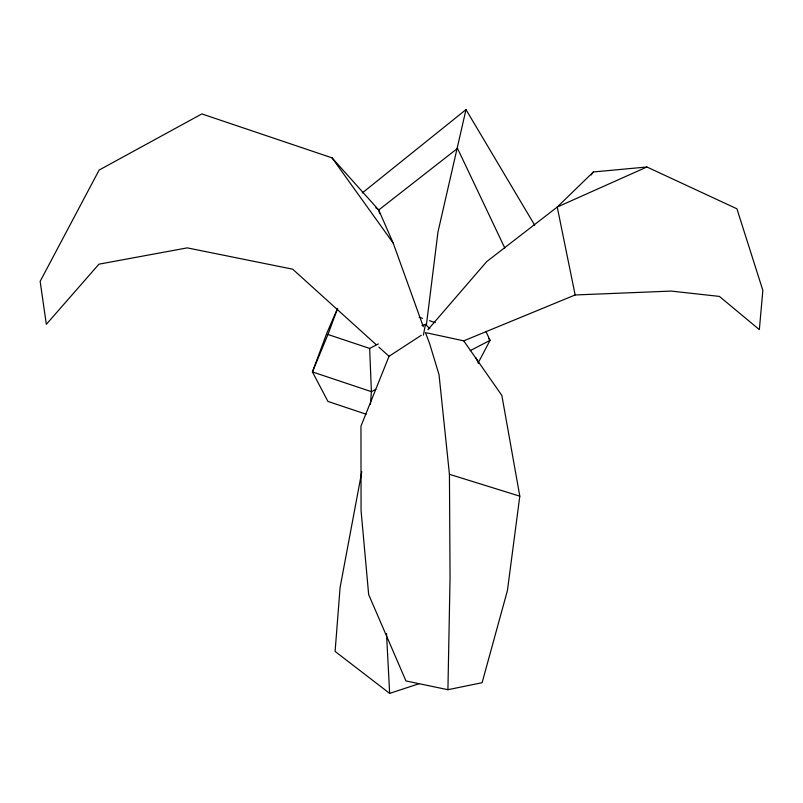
<?xml version="1.0" encoding="UTF-8"?>
<svg xmlns="http://www.w3.org/2000/svg" width="803" height="803" viewBox="0 0 803 803"><rect width="100%" height="100%" fill="white"/><g stroke="black" fill="none" stroke-linecap="round" stroke-linejoin="round"><path stroke-width="1.2" d="M421.284 335.283L389.043 356.301L360.969 426.132L361.069 510.698L368.667 594.581L405.957 680.944L447.923 689.697L450.051 578.12L449.439 474.302L439.03 374.63L429.575 343.483L425.439 332.572M370.474 404.14L371.398 391.653L369.651 348.432L378.343 343.925M426.373 325.125L437.966 232.017L465.991 109.609L534.678 225.161M426.644 332.833L463.732 340.843L501.855 395.427L519.802 496.174L507.426 590.536L482.111 682.711L447.923 689.697M386.504 633.527L389.656 693.39L419.226 683.664M361.792 471.742L340.091 587.495L335.102 651.424L389.656 693.39M423.402 335.152L425.439 324.342L421.976 325.637M366.168 414.218L327.945 401.43L312.427 371.93L327.945 334.48L337.621 308.412M337.551 308.412L326.701 333.456L312.427 371.93L371.398 391.653L375.804 389.375M478.046 363.107L490.071 340.352L485.925 331.468M591.159 174.974L593.367 171.962L646.897 166.994L736.923 208.8L762.85 290.375L759.347 329.631L719.408 296.407L671.167 291.087L575.159 294.962L463.732 340.843M427.899 329.732L486.748 261.577L557.232 207.054L593.367 171.962M362.273 192.961L465.991 109.609M379.648 213.618L378.725 209.995L457.519 148.394L504.806 248.027M470.227 350.63L490.071 340.352L488.585 338.404M646.897 166.994L557.232 207.054L575.159 294.962M449.439 474.302L519.802 496.174M419.076 317.205L422.549 318.369M429.495 320.698L435.286 322.635M327.945 334.48L369.651 348.432M423.322 326.691L393.189 243.088L378.725 209.995L332.071 157.87L201.854 113.916L99.14 170.055L40.15 281.371L46.333 324.322L98.94 264.177L187.24 247.876L292.683 269.186L376.075 344.577M375.824 207.786L378.725 209.995M378.855 347.087L389.043 356.301M425.439 324.342L429.766 328.628M332.071 157.87L393.189 243.088M475.677 357.455L478.568 362.976"/></g></svg>
